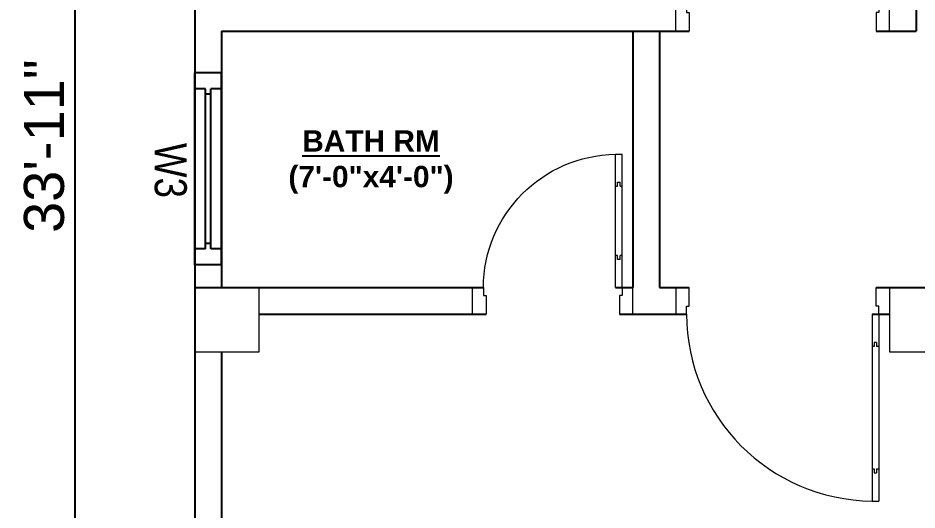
# Model space of a CAD drawing. Header units: inches. Extents: x -4010 to 92088, y -38563 to -1318.
# Drawn here: x 42121.9 to 42290.3, y -25872.7 to -25780.6 of the extents above; entities that cross this region are included whole.
import ezdxf

# ---------------------------------------------------------------- set-up
doc = ezdxf.new("R2010")
doc.units = ezdxf.units.IN
doc.header["$MEASUREMENT"] = 0
doc.header["$PDMODE"] = 99
for name, color, linetype, lineweight in [('1-FOUNDATION DIM', 31, 'Continuous', 5), ('Colour 09', 210, 'Continuous', 9), ('door', 132, 'Continuous', 15)]:
    doc.layers.add(name, color=color, linetype=linetype, lineweight=lineweight)
for name, color, linetype in [('Brick wall', 3, 'Continuous'), ('col', 5, 'Continuous'), ('TEX', 7, 'Continuous'), ('WINDOOR', 7, 'Continuous')]:
    doc.layers.add(name, color=color, linetype=linetype)
doc.styles.add('ARIAL', font='arial.ttf')
doc.styles.get("Standard").update_dxf_attribs({"font": 'ARIALN.TTF'})
doc.dimstyles.new('3-8', dxfattribs={"dimscale": 1.25, "dimtxt": 6, "dimasz": 2, "dimexe": 0.18, "dimexo": 6, "dimgap": 0, "dimtad": 0, "dimdec": 0, "dimzin": 3, "dimdsep": 46, "dimlunit": 3, "dimtxsty": 'ARIAL', "dimblk": 'DD', "dimcen": 1, "dimse1": 1, "dimse2": 1, "dimclrd": 256, "dimclrt": 256, "dimadec": 0, "dimazin": 0, "dimtfac": 0.5, "dimtdec": 0, "dimtmove": 2, "dimatfit": 0, "dimfxl": 0.18, "dimtvp": 0.75, "dimfrac": 1, "dimtolj": 1, "dimtzin": 0, "dimarcsym": 0})

# ---------------------------------------------------------------- blocks, each defined once
blk = doc.blocks.new('A$C30843580')
at = {"layer": 'Colour 09'}
for p, q in [((0, 12), (12, 12)), ((0, 0), (0, 12)), ((12, 12), (12, 0)), ((12, 0), (0, 0))]:
    blk.add_line(p, q, dxfattribs=at)
blk = doc.blocks.new('D40')
at = {"layer": 'door'}
for p, q in [((2, 5), (2, 39.97)), ((3.25, 39.97), (2, 39.97)), ((3.25, 5), (3.25, 39.97)), ((2.4, 33.97), (2, 33.97)), ((2.4, 33.97), (2.4, 34.72)), ((2.85, 34.72), (2.4, 34.72)), ((2.85, 33.97), (2.85, 34.72)), ((3.25, 33.97), (2.85, 33.97)), ((2, 11), (2.4, 11)), ((2.4, 10.25), (2.4, 11)), ((2.4, 10.25), (2.85, 10.25)), ((2.85, 10.25), (2.85, 11)), ((2.85, 11), (3.25, 11)), ((0, 0), (0, 5)), ((0, 5), (2, 5)), ((2, 5), (2, 3.5)), ((2, 5), (3.25, 5)), ((2, 3.5), (2.5, 3.5)), ((2.5, 3.5), (2.5, 0)), ((38, 3.5), (37.5, 3.5)), ((37.5, 3.5), (37.5, 0)), ((40, 5), (38, 5)), ((38, 5), (38, 3.5)), ((40, 0), (40, 5)), ((2.5, 0), (0, 0)), ((37.5, 0), (40, 0))]:
    blk.add_line(p, q, dxfattribs=at)
blk.add_arc((2.88, 4.86), 35.12, 0.2318, 89.393, dxfattribs=at)
blk = doc.blocks.new('W-3FT')
at = {"layer": 'WINDOOR'}
for p, q in [((-36, 0), (-36, -5)), ((-36, 0), (-33, 0)), ((-36, 0), (0, 0)), ((-33, 0), (-33, -2)), ((-3, 0), (-3, -2)), ((0, 0), (0, -5)), ((-33, -2), (-3, -2)), ((-33, -3), (-33, -5)), ((-33, -3), (-3, -3)), ((-32, -2), (-32, -3)), ((-4, -2), (-4, -3)), ((-3, -3), (-3, -5)), ((-33, -5), (-36, -5)), ((-36, -5), (0, -5)), ((0, -5), (-3, -5))]:
    blk.add_line(p, q, dxfattribs=at)
blk = doc.blocks.new('DD')
for p, q in [((0, 1.6), (0, -1.6)), ((-1.6, 0), (1.6, 0))]:
    blk.add_line(p, q)
at = {"const_width": 0.3}
blk.add_lwpolyline([(-0.15, 0, 1), (0.15, 0, 1)], format="xyb", close=True, dxfattribs=at)
blk = doc.blocks.new('*D843')
at = {"layer": 'col', "lineweight": -2}
blk.add_line((42132.58, -25603.59), (42132.58, -26005.59), dxfattribs=at)
at = {"layer": 'Defpoints', "color": 0}
for p in [(42155.05, -25601.09), (42132.58, -26008.09), (42155.05, -26008.09)]:
    blk.add_point(p, dxfattribs=at)
at = {"layer": 'col', "lineweight": -2, "xscale": 2.5, "yscale": 2.5, "zscale": 2.5}
for p, rotation in [((42132.58, -25601.09), 90), ((42132.58, -26008.09), 270)]:
    blk.add_blockref('DD', p, dxfattribs=dict(at, rotation=rotation))
at = {"layer": 'col', "insert": (42126.83, -25804.59), "char_height": 7.5, "attachment_point": 5, "rotation": 90, "style": 'ARIAL'}
blk.add_mtext('\\A1;33\'-11"', dxfattribs=at)
blk = doc.blocks.new('D30')
at = {"layer": 'door'}
for p, q in [((2, 5), (2, 29.97)), ((3.25, 29.97), (2, 29.97)), ((3.25, 5), (3.25, 29.97)), ((2.4, 23.97), (2, 23.97)), ((2.4, 23.97), (2.4, 24.72)), ((2.85, 24.72), (2.4, 24.72)), ((2.85, 23.97), (2.85, 24.72)), ((3.25, 23.97), (2.85, 23.97)), ((2, 11), (2.4, 11)), ((2.4, 10.25), (2.4, 11)), ((2.4, 10.25), (2.85, 10.25)), ((2.85, 10.25), (2.85, 11)), ((2.85, 11), (3.25, 11)), ((0, 0), (0, 5)), ((0, 5), (2, 5)), ((2, 5), (2, 3.5)), ((2, 5), (3.25, 5)), ((2, 3.5), (2.5, 3.5)), ((2.5, 3.5), (2.5, 0)), ((28, 3.5), (27.5, 3.5)), ((27.5, 3.5), (27.5, 0)), ((30, 5), (28, 5)), ((28, 5), (28, 3.5)), ((30, 0), (30, 5)), ((2.5, 0), (0, 0)), ((27.5, 0), (30, 0))]:
    blk.add_line(p, q, dxfattribs=at)
blk.add_arc((2.89, 4.86), 25.11, 0.3204, 89.1727, dxfattribs=at)

msp = doc.modelspace()

# ---------------------------------------------------------------- linework, layer by layer
at = {"layer": 'Brick wall'}
for p, q in [((42155.049, -25642.089), (42155.049, -25980.089)), ((42290.089, -25694.089), (42290.089, -25783.089)), ((42160.049, -25783.089), (42160.049, -25831.089)), ((42160.049, -25783.089), (42244.049, -25783.089)), ((42237.049, -25783.089), (42237.049, -25831.089)), ((42242.049, -25783.089), (42242.049, -25831.089)), ((42242.049, -25783.089), (42247.589, -25783.089)), ((42282.589, -25783.089), (42290.089, -25783.089)), ((42237.049, -25827.839), (42237.049, -25831.089)), ((42242.049, -25828.589), (42242.049, -25831.089)), ((42155.049, -25831.089), (42209.049, -25831.089)), ((42233.799, -25831.089), (42237.049, -25831.089)), ((42242.049, -25831.089), (42247.589, -25831.089)), ((42282.589, -25831.089), (42297.089, -25831.089)), ((42167.049, -25836.089), (42209.549, -25836.089)), ((42234.549, -25836.089), (42247.089, -25836.089)), ((42281.839, -25836.089), (42285.089, -25836.089)), ((42160.049, -25843.089), (42160.049, -25968.089))]:
    msp.add_line(p, q, dxfattribs=at)

# ---------------------------------------------------------------- block references
at = {"layer": '1-FOUNDATION DIM', "xscale": -1}
for name, p in [('D40', (42285.089, -25783.089)), ('D30', (42237.049, -25836.089))]:
    msp.add_blockref(name, p, dxfattribs=at)
at = {"layer": '1-FOUNDATION DIM', "rotation": 180}
msp.add_blockref('D40', (42285.089, -25831.089), dxfattribs=at)
at = {"layer": 'Brick wall', "xscale": -1, "rotation": 270}
msp.add_blockref('W-3FT', (42160.049, -25790.842), dxfattribs=at)
at = {"layer": 'Colour 09', "xscale": -1}
for p in [(42167.049, -25843.089), (42297.089, -25843.089)]:
    msp.add_blockref('A$C30843580', p, dxfattribs=at)

# ---------------------------------------------------------------- texts
at = {"layer": 'TEX', "insert": (42188.017, -25807.559), "char_height": 4, "width": 86.60934, "attachment_point": 5}
msp.add_mtext('{\\fArial|b1|i0|c0|p34;\\LBATH RM\\P\\l(7\'-0"x4\'-0")}', dxfattribs=at)
at = {"layer": 'TEX', "linetype": 'ByBlock', "insert": (42153.522, -25814.298), "char_height": 6, "width": 18.77154, "attachment_point": 3, "rotation": 270}
msp.add_mtext('W3', dxfattribs=at)

# ---------------------------------------------------------------- dimensions: what is measured, and where the dimension line sits
at = {"layer": 'col'}
dim = msp.add_linear_dim(base=(42132.582, -26008.089), p1=(42155.049, -25601.089), p2=(42155.049, -26008.089), angle=90, dimstyle='3-8', dxfattribs=at)
dim.commit()
dim.dimension.update_dxf_attribs({"geometry": '*D843', "text_midpoint": (42126.835, -25804.589)})

doc.saveas('drawing.dxf')
